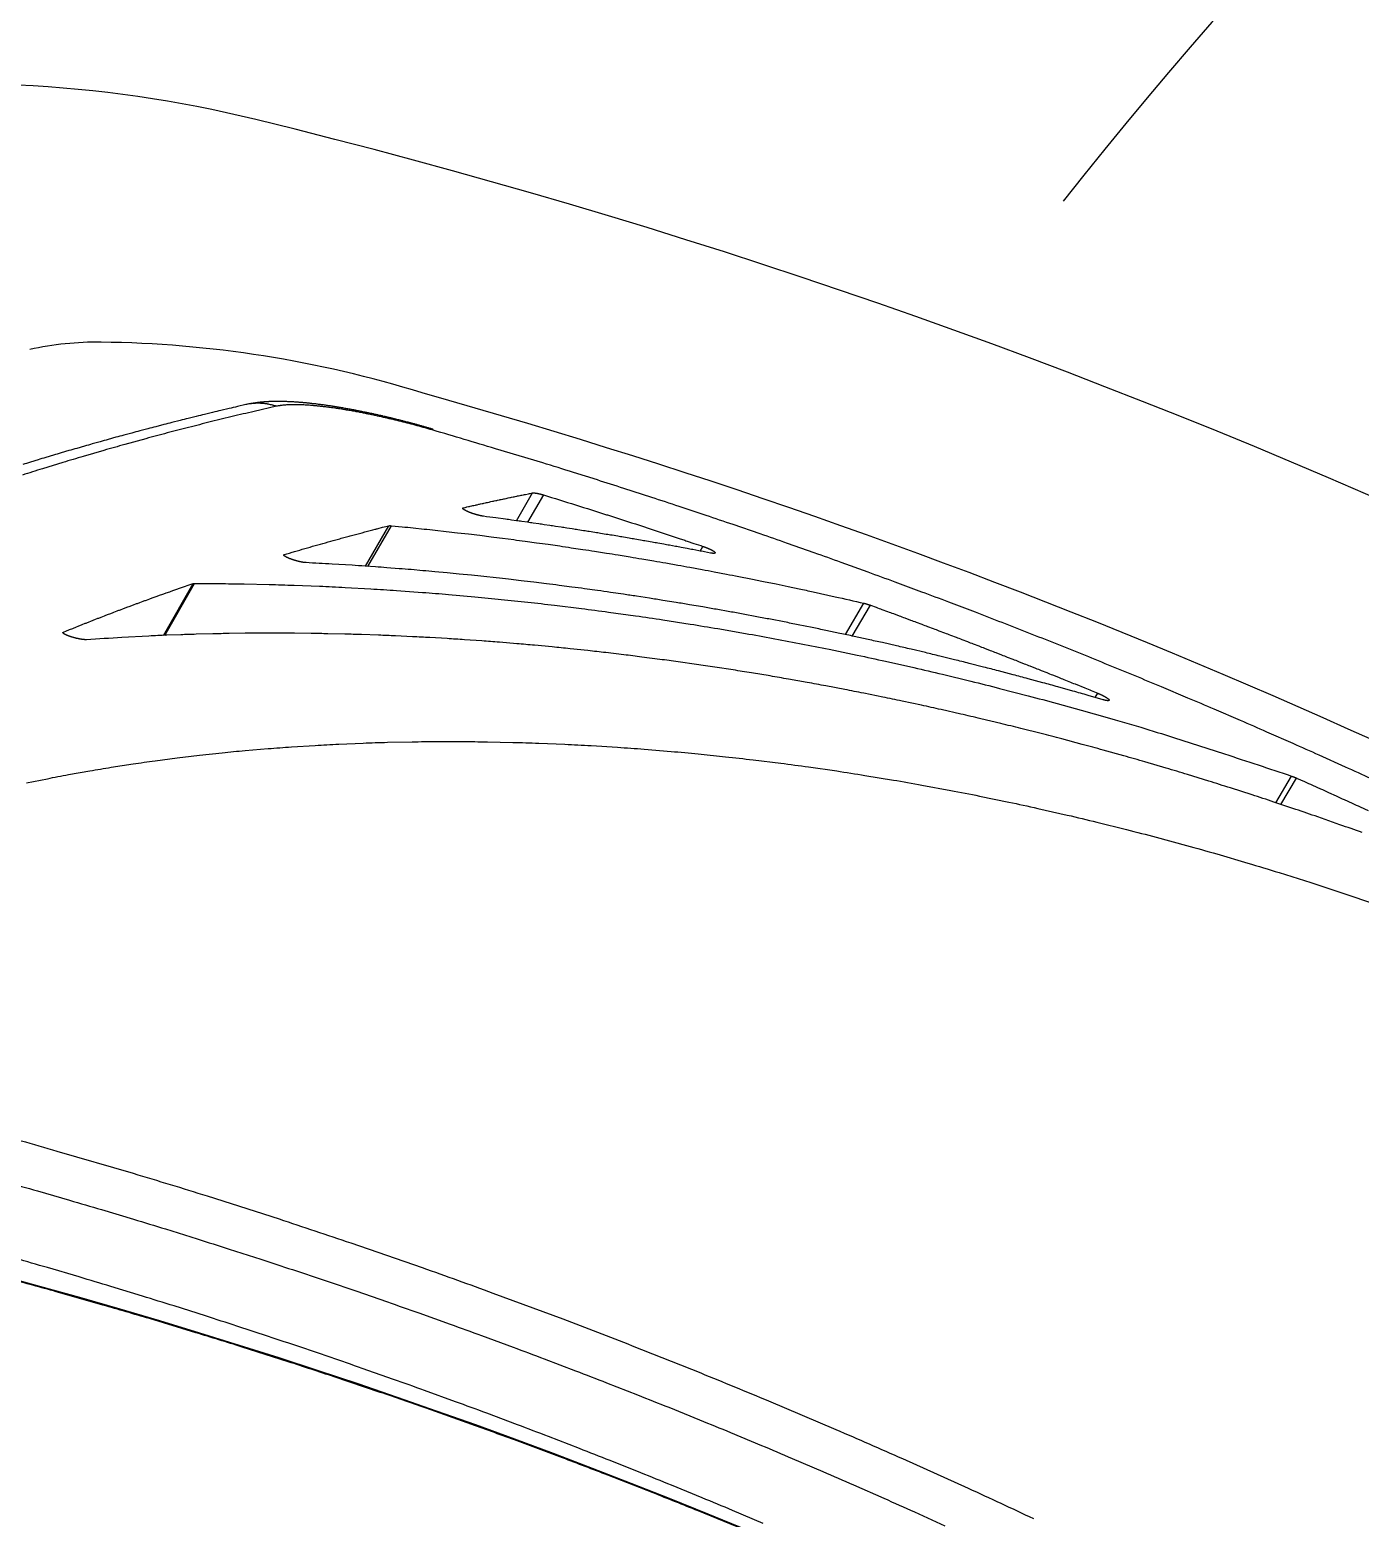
# Model space of a CAD drawing. Extents: x 938 to 1038, y 781 to 934.
# Drawn here: x 953.571 to 957.829, y 820.076 to 824.841 of the extents above; entities that cross this region are included whole.
import ezdxf

# ---------------------------------------------------------------- set-up
doc = ezdxf.new("R2010")
doc.units = 0
doc.header["$MEASUREMENT"] = 0
doc.layers.add('1', color=4, linetype='Continuous')
doc.layers.add('204', color=7, linetype='Continuous')

# ---------------------------------------------------------------- blocks, each defined once
blk = doc.blocks.new('LID')
at = {"layer": '204', "color": 4, "linetype": 'Continuous'}
blk.add_lwpolyline([(8.7171, 50.4428, -0.001986), (8.8666, 50.4016), (9.0157, 50.3591, -0.001988), (9.1646, 50.3155), (9.313, 50.2706, -0.001987), (9.4612, 50.2247), (9.6089, 50.1775, -0.001986), (9.7562, 50.1291), (9.9032, 50.0796, -0.001985), (10.0498, 50.0289), (10.1959, 49.977, -0.001984), (10.3417, 49.9239), (10.487, 49.8697, -0.001984), (10.6319, 49.8144), (10.7763, 49.7578, -0.001985), (10.9203, 49.7002), (11.0638, 49.6414, -0.001986)], format="xyb", dxfattribs=at)
blk.add_arc((3.6258, 31.698), 19.4257, 34.08964, 84.41036, dxfattribs=at)
blk = doc.blocks.new('69')
at = {"layer": '204', "color": 4, "linetype": 'Continuous'}
for p, q in [((-3.0141, 4.8357), (-2.9632, 4.9246)), ((-2.9277, 4.9183), (-2.9795, 4.8309)), ((-3.1857, 4.8742), (-3.184, 4.8772)), ((-3.4974, 4.6901), (-3.4233, 4.8196)), ((-3.4898, 4.6896), (-3.4148, 4.8198)), ((-3.7586, 4.7249), (-3.7571, 4.7275)), ((-2.4266, 4.7387), (-2.4177, 4.7537)), ((-4.1442, 4.4686), (-4.0495, 4.6343)), ((-4.1397, 4.4688), (-4.0443, 4.6349)), ((-1.9615, 4.4713), (-1.9032, 4.5718)), ((-1.94, 4.4667), (-1.8817, 4.5652)), ((-1.1627, 4.27), (-1.1545, 4.2837)), ((-0.5844, 3.9331), (-0.5346, 4.0185)), ((-0.5683, 3.9278), (-0.5183, 4.012))]:
    blk.add_line(p, q, dxfattribs=at)
for points in [[(-3.8809, 5.2073), (-3.9075, 5.2011, 0.000639), (-3.934, 5.1949), (-3.9603, 5.1887, 0.000645), (-3.9867, 5.1824), (-4.0129, 5.176, 0.000647), (-4.0391, 5.1696), (-4.0651, 5.1632, 0.000644), (-4.0911, 5.1566), (-4.1171, 5.1501, 0.000648), (-4.1429, 5.1435), (-4.1687, 5.1368, 0.000657), (-4.1943, 5.1301), (-4.2199, 5.1233, 0.000661), (-4.2455, 5.1165), (-4.2709, 5.1096, 0.000663), (-4.2963, 5.1027), (-4.3215, 5.0957, 0.000665), (-4.3467, 5.0887), (-4.3718, 5.0816, 0.000667), (-4.3969, 5.0745), (-4.4218, 5.0673, 0.00067), (-4.4467, 5.0601), (-4.4715, 5.0528, 0.000674), (-4.4962, 5.0455), (-4.5208, 5.0381, 0.000679), (-4.5454, 5.0307), (-4.5698, 5.0232, 0.000684), (-4.5942, 5.0157)], [(-3.7828, 5.202), (-3.8539, 5.1857, 0.00171), (-3.9243, 5.169), (-3.9942, 5.1519, 0.001757), (-4.0635, 5.1344), (-4.1321, 5.1166, 0.001776), (-4.2002, 5.0984), (-4.2676, 5.0798, 0.001804), (-4.3345, 5.0609), (-4.4007, 5.0417, 0.001832), (-4.4663, 5.022), (-4.5313, 5.0021, 0.001863), (-4.5957, 4.9818)], [(-3.2828, 5.1292), (-3.2866, 5.1303, 0.00024), (-3.2903, 5.1314), (-3.294, 5.1325, 0.000239), (-3.2978, 5.1335), (-3.3015, 5.1346, 0.00033), (-3.3053, 5.1356), (-3.309, 5.1367, 0.000311), (-3.3127, 5.1377), (-3.3165, 5.1388, 0.000315), (-3.3202, 5.1398), (-3.3239, 5.1408, 0.00031), (-3.3276, 5.1418), (-3.3314, 5.1429, 0.000314), (-3.3351, 5.1439), (-3.3388, 5.1449, 0.000316), (-3.3425, 5.1459), (-3.3462, 5.1469, 0.000319), (-3.35, 5.1478), (-3.3537, 5.1488, 0.000319), (-3.3574, 5.1498), (-3.3611, 5.1508, 0.000316), (-3.3648, 5.1517), (-3.3685, 5.1527, 0.000315), (-3.3722, 5.1536), (-3.3759, 5.1546, 0.000319), (-3.3796, 5.1555), (-3.3833, 5.1565, 0.000322), (-3.387, 5.1574), (-3.3906, 5.1583, 0.000325), (-3.3943, 5.1592), (-3.398, 5.1601, 0.000329), (-3.4017, 5.161), (-3.4053, 5.1619, 0.000332), (-3.409, 5.1628), (-3.4126, 5.1637, 0.000336), (-3.4163, 5.1646), (-3.4199, 5.1655, 0.000338), (-3.4236, 5.1663), (-3.4272, 5.1672, 0.000338), (-3.4308, 5.1681), (-3.4345, 5.1689, 0.000338), (-3.4381, 5.1697), (-3.4417, 5.1706, 0.000339), (-3.4453, 5.1714), (-3.4489, 5.1722, 0.00034), (-3.4525, 5.173), (-3.4561, 5.1738, 0.000343), (-3.4597, 5.1746), (-3.4633, 5.1754, 0.000347), (-3.4668, 5.1762), (-3.4704, 5.177, 0.000351), (-3.474, 5.1778), (-3.4775, 5.1785, 0.000355), (-3.4811, 5.1793), (-3.4846, 5.1801, 0.000359), (-3.4881, 5.1808), (-3.4917, 5.1816, 0.000364), (-3.4952, 5.1823), (-3.4987, 5.183, 0.000369), (-3.5022, 5.1837), (-3.5057, 5.1844, 0.000373), (-3.5092, 5.1851), (-3.5127, 5.1858, 0.000378), (-3.5161, 5.1865), (-3.5196, 5.1872, 0.000383), (-3.5231, 5.1879), (-3.5265, 5.1886, 0.000387), (-3.53, 5.1892), (-3.5334, 5.1899, 0.000389), (-3.5368, 5.1905), (-3.5402, 5.1912, 0.000393), (-3.5436, 5.1918), (-3.547, 5.1924, 0.000396), (-3.5504, 5.1931), (-3.5538, 5.1937, 0.0004), (-3.5572, 5.1943), (-3.5606, 5.1949, 0.000403), (-3.5639, 5.1955), (-3.5673, 5.1961, 0.000408), (-3.5706, 5.1966), (-3.5739, 5.1972, 0.000412), (-3.5773, 5.1978), (-3.5806, 5.1983, 0.000417), (-3.5839, 5.1989), (-3.5871, 5.1994, 0.000424), (-3.5904, 5.1999), (-3.5937, 5.2005, 0.000433), (-3.5969, 5.201), (-3.6002, 5.2015, 0.000441), (-3.6034, 5.202), (-3.6067, 5.2025, 0.00045), (-3.6099, 5.203), (-3.6131, 5.2035, 0.000459), (-3.6163, 5.2039), (-3.6195, 5.2044, 0.000468), (-3.6226, 5.2049), (-3.6258, 5.2053, 0.000477), (-3.629, 5.2057), (-3.6321, 5.2062, 0.000487), (-3.6352, 5.2066), (-3.6384, 5.207, 0.000497), (-3.6415, 5.2074), (-3.6446, 5.2078, 0.000507), (-3.6477, 5.2082), (-3.6508, 5.2086, 0.000518), (-3.6538, 5.209), (-3.6569, 5.2094, 0.000529), (-3.6599, 5.2097), (-3.663, 5.2101, 0.00054), (-3.666, 5.2104), (-3.669, 5.2108, 0.000552), (-3.672, 5.2111), (-3.675, 5.2114, 0.000563), (-3.678, 5.2117), (-3.681, 5.2121, 0.000576), (-3.6839, 5.2124), (-3.6869, 5.2126, 0.000588), (-3.6898, 5.2129), (-3.6927, 5.2132, 0.000601), (-3.6957, 5.2135), (-3.6986, 5.2137, 0.000617), (-3.7015, 5.214), (-3.7043, 5.2142, 0.000634), (-3.7072, 5.2145), (-3.7101, 5.2147, 0.000652), (-3.7129, 5.2149), (-3.7158, 5.2151, 0.000669), (-3.7186, 5.2153), (-3.7214, 5.2155, 0.000687), (-3.7242, 5.2157), (-3.727, 5.2159, 0.000705), (-3.7298, 5.216), (-3.7326, 5.2162, 0.000723), (-3.7354, 5.2163), (-3.7381, 5.2165, 0.00074), (-3.7409, 5.2166), (-3.7436, 5.2167, 0.000758), (-3.7463, 5.2168), (-3.7491, 5.2169, 0.000776), (-3.7518, 5.217), (-3.7545, 5.2171, 0.000794), (-3.7572, 5.2172), (-3.7598, 5.2173, 0.000812), (-3.7625, 5.2173), (-3.7652, 5.2174, 0.00083), (-3.7678, 5.2174), (-3.7705, 5.2174, 0.000848), (-3.7731, 5.2175), (-3.7758, 5.2175, 0.000865), (-3.7784, 5.2175), (-3.781, 5.2175, 0.00089), (-3.7836, 5.2175), (-3.7862, 5.2174, 0.000948), (-3.7888, 5.2174), (-3.7914, 5.2174, 0.001009), (-3.794, 5.2173), (-3.7965, 5.2172, 0.001069), (-3.7991, 5.2172), (-3.8017, 5.2171, 0.001127), (-3.8042, 5.217), (-3.8068, 5.2169, 0.001183), (-3.8093, 5.2168), (-3.8119, 5.2166, 0.001237), (-3.8144, 5.2165), (-3.817, 5.2163, 0.001288), (-3.8195, 5.2161), (-3.8221, 5.2159, 0.001337), (-3.8246, 5.2157), (-3.8271, 5.2155, 0.001383), (-3.8297, 5.2153), (-3.8322, 5.2151, 0.001425), (-3.8347, 5.2148), (-3.8373, 5.2145, 0.001465), (-3.8398, 5.2142), (-3.8424, 5.2139, 0.001499), (-3.8449, 5.2136), (-3.8474, 5.2133, 0.001535), (-3.85, 5.2129), (-3.8525, 5.2125, 0.001548), (-3.8551, 5.2122), (-3.8576, 5.2117, 0.001622), (-3.8602, 5.2113), (-3.8629, 5.2109, 0.001479), (-3.8653, 5.2104), (-3.8676, 5.21, 0.00213), (-3.8705, 5.2095), (-3.875, 5.2085, 0.001783), (-3.8809, 5.2073)], [(-3.7828, 5.202), (-3.7858, 5.203, 0.004345), (-3.7889, 5.2039), (-3.7919, 5.2048, 0.00427), (-3.795, 5.2057), (-3.7981, 5.2065, 0.004366), (-3.8012, 5.2072), (-3.8044, 5.2079, 0.004414), (-3.8076, 5.2086), (-3.8108, 5.2091, 0.004472), (-3.814, 5.2097), (-3.8173, 5.2101, 0.004524), (-3.8205, 5.2106), (-3.8238, 5.2109, 0.004576), (-3.8271, 5.2112), (-3.8304, 5.2114, 0.004619), (-3.8338, 5.2116), (-3.8371, 5.2117, 0.004674), (-3.8405, 5.2118), (-3.8438, 5.2118, 0.004672), (-3.8472, 5.2117), (-3.8505, 5.2115, 0.004854), (-3.8539, 5.2113), (-3.8574, 5.211, 0.004413), (-3.8607, 5.2107), (-3.8637, 5.2104, 0.006284), (-3.8675, 5.2098), (-3.8733, 5.2088, 0.005294), (-3.8809, 5.2073)], [(-3.281, 5.1255), (-3.2875, 5.1274, 0.000569), (-3.294, 5.1292), (-3.3004, 5.1311, 0.000571), (-3.3069, 5.1329), (-3.3134, 5.1347, 0.000571), (-3.3198, 5.1365), (-3.3263, 5.1382, 0.000573), (-3.3327, 5.14), (-3.3392, 5.1417, 0.000576), (-3.3456, 5.1434), (-3.352, 5.1451, 0.000579), (-3.3584, 5.1468), (-3.3648, 5.1485, 0.000584), (-3.3712, 5.1501), (-3.3776, 5.1517, 0.000589), (-3.3839, 5.1533), (-3.3903, 5.1549, 0.000596), (-3.3966, 5.1564), (-3.4029, 5.158, 0.000604), (-3.4092, 5.1595), (-3.4155, 5.161, 0.000613), (-3.4217, 5.1624), (-3.428, 5.1639, 0.000623), (-3.4342, 5.1653), (-3.4404, 5.1667, 0.000634), (-3.4465, 5.1681), (-3.4527, 5.1695, 0.000643), (-3.4588, 5.1708), (-3.4649, 5.1721, 0.000652), (-3.4709, 5.1734), (-3.477, 5.1747, 0.000662), (-3.483, 5.176), (-3.489, 5.1772, 0.000674), (-3.4949, 5.1784), (-3.5008, 5.1796, 0.000687), (-3.5067, 5.1808), (-3.5126, 5.1819, 0.000701), (-3.5184, 5.183), (-3.5242, 5.1841, 0.000718), (-3.53, 5.1852), (-3.5357, 5.1862, 0.000736), (-3.5414, 5.1872), (-3.547, 5.1882, 0.000757), (-3.5526, 5.1892), (-3.5582, 5.1901, 0.00078), (-3.5637, 5.191), (-3.5692, 5.1919, 0.000805), (-3.5747, 5.1928), (-3.5801, 5.1937, 0.000833), (-3.5855, 5.1945), (-3.5908, 5.1953, 0.000861), (-3.5961, 5.196), (-3.6013, 5.1968, 0.000888), (-3.6065, 5.1975), (-3.6116, 5.1982, 0.000919), (-3.6167, 5.1989), (-3.6218, 5.1995, 0.000953), (-3.6268, 5.2001), (-3.6317, 5.2007, 0.00099), (-3.6366, 5.2013), (-3.6414, 5.2018, 0.001032), (-3.6462, 5.2023), (-3.651, 5.2028, 0.001079), (-3.6557, 5.2033), (-3.6603, 5.2037, 0.00113), (-3.6649, 5.2041), (-3.6694, 5.2045, 0.001188), (-3.6738, 5.2048), (-3.6782, 5.2052, 0.001253), (-3.6826, 5.2055), (-3.6869, 5.2057, 0.001325), (-3.6911, 5.206), (-3.6953, 5.2062, 0.001407), (-3.6994, 5.2064), (-3.7034, 5.2066, 0.001499), (-3.7074, 5.2067), (-3.7114, 5.2068, 0.001599), (-3.7152, 5.2069), (-3.719, 5.207, 0.001703), (-3.7227, 5.207), (-3.7264, 5.207, 0.001822), (-3.73, 5.207), (-3.7335, 5.2069, 0.001957), (-3.737, 5.2068), (-3.7404, 5.2067, 0.00211), (-3.7437, 5.2066), (-3.747, 5.2065, 0.002291), (-3.7502, 5.2063), (-3.7533, 5.2061, 0.002476), (-3.7563, 5.2058), (-3.7593, 5.2056, 0.002781), (-3.7622, 5.2053), (-3.7651, 5.2049, 0.002806), (-3.7678, 5.2046), (-3.7702, 5.2043, 0.0042), (-3.7731, 5.2038), (-3.7774, 5.2031, 0.004306), (-3.7828, 5.202)], [(-3.281, 5.1255), (-3.281, 5.1257, 0.003227), (-3.2811, 5.1259), (-3.2811, 5.1261, 0.003567), (-3.2811, 5.1263), (-3.2812, 5.1265, 0.004031), (-3.2812, 5.1267), (-3.2813, 5.1269, 0.004561), (-3.2813, 5.1271), (-3.2814, 5.1272, 0.005195), (-3.2814, 5.1274), (-3.2815, 5.1275, 0.005948), (-3.2815, 5.1277), (-3.2816, 5.1278, 0.006846), (-3.2816, 5.128), (-3.2817, 5.1281, 0.007909), (-3.2817, 5.1282), (-3.2818, 5.1283, 0.009184), (-3.2819, 5.1284), (-3.2819, 5.1285, 0.010572), (-3.282, 5.1286), (-3.2821, 5.1287, 0.012513), (-3.2822, 5.1288), (-3.2822, 5.1289, 0.013143), (-3.2823, 5.129), (-3.2824, 5.129, 0.020001), (-3.2825, 5.1291), (-3.2826, 5.1292, 0.019572), (-3.2828, 5.1292)], [(-0.2786, 4.0092, 0.001058), (-0.362, 4.0473), (-0.4456, 4.085, 0.001059), (-0.5294, 4.1224), (-0.6133, 4.1594, 0.001059), (-0.6973, 4.196), (-0.7815, 4.2323, 0.001059), (-0.8659, 4.2682), (-0.9504, 4.3038, 0.001058), (-1.035, 4.339), (-1.1198, 4.3738, 0.001057), (-1.2047, 4.4083), (-1.2898, 4.4424, 0.001056), (-1.375, 4.4761), (-1.4603, 4.5095, 0.001055), (-1.5458, 4.5425), (-1.6314, 4.5752, 0.001054), (-1.7171, 4.6074), (-1.803, 4.6394, 0.001054), (-1.889, 4.6709), (-1.9752, 4.7021, 0.001052), (-2.0614, 4.7329), (-2.1477, 4.7633, 0.001055), (-2.2343, 4.7934), (-2.3211, 4.8232, 0.001045), (-2.4076, 4.8525), (-2.4938, 4.8813, 0.001077), (-2.5814, 4.9101), (-2.6713, 4.9391, 0.000974), (-2.7557, 4.9662), (-2.8321, 4.9904, 0.001373), (-2.9304, 5.0208), (-3.0821, 5.0664, 0.001156), (-3.281, 5.1255)], [(-3.184, 4.8772), (-3.1786, 4.8785, -0.000186), (-3.1732, 4.8797), (-3.1677, 4.881, -0.000186), (-3.1623, 4.8822), (-3.1569, 4.8834, -0.000185), (-3.1514, 4.8847), (-3.146, 4.8859, -0.000185), (-3.1405, 4.8871), (-3.1351, 4.8883, -0.000185), (-3.1296, 4.8895), (-3.1241, 4.8908, -0.000185), (-3.1187, 4.892), (-3.1132, 4.8932, -0.000184), (-3.1077, 4.8944), (-3.1022, 4.8956, -0.000184), (-3.0967, 4.8968), (-3.0912, 4.898, -0.000184), (-3.0857, 4.8992), (-3.0802, 4.9004, -0.000184), (-3.0747, 4.9015), (-3.0692, 4.9027, -0.000183), (-3.0636, 4.9039), (-3.0581, 4.9051, -0.000183), (-3.0526, 4.9063), (-3.047, 4.9074, -0.000183), (-3.0415, 4.9086), (-3.0359, 4.9098, -0.000183), (-3.0304, 4.9109), (-3.0248, 4.9121, -0.000181), (-3.0192, 4.9132), (-3.0137, 4.9144, -0.000186), (-3.0081, 4.9155), (-3.0023, 4.9167, -0.000168), (-2.9969, 4.9178), (-2.992, 4.9188, -0.000237), (-2.9857, 4.9201), (-2.976, 4.9221, -0.000199), (-2.9632, 4.9246)], [(-2.9632, 4.9246), (-2.963, 4.9247, -0.007335), (-2.9627, 4.9247), (-2.9624, 4.9248, -0.006145), (-2.962, 4.9248), (-2.9617, 4.9248, -0.005157), (-2.9614, 4.9248), (-2.961, 4.9249, -0.0044), (-2.9606, 4.9249), (-2.9602, 4.9249, -0.003799), (-2.9598, 4.9249), (-2.9594, 4.9249, -0.003318), (-2.959, 4.9249), (-2.9586, 4.9248, -0.002928), (-2.9581, 4.9248), (-2.9577, 4.9248, -0.002609), (-2.9572, 4.9248), (-2.9567, 4.9247, -0.002345), (-2.9562, 4.9247), (-2.9557, 4.9246, -0.002125), (-2.9552, 4.9246), (-2.9546, 4.9245, -0.001939), (-2.9541, 4.9244), (-2.9535, 4.9244, -0.001782), (-2.953, 4.9243), (-2.9524, 4.9242, -0.001649), (-2.9518, 4.9241), (-2.9512, 4.924, -0.001534), (-2.9506, 4.9239), (-2.95, 4.9238, -0.001435), (-2.9494, 4.9237), (-2.9487, 4.9236, -0.001348), (-2.9481, 4.9235), (-2.9474, 4.9233, -0.001274), (-2.9467, 4.9232), (-2.9461, 4.9231, -0.001204), (-2.9454, 4.9229), (-2.9447, 4.9228, -0.001145), (-2.944, 4.9226), (-2.9433, 4.9225, -0.001094), (-2.9426, 4.9223), (-2.9419, 4.9222, -0.001049), (-2.9412, 4.922), (-2.9405, 4.9218, -0.00101), (-2.9398, 4.9217), (-2.9391, 4.9215, -0.000976), (-2.9383, 4.9213), (-2.9376, 4.9211, -0.00095), (-2.9368, 4.9209), (-2.9361, 4.9207, -0.000917), (-2.9354, 4.9205), (-2.9346, 4.9203, -0.000925), (-2.9339, 4.9201), (-2.9331, 4.9199, -0.000819), (-2.9323, 4.9197), (-2.9317, 4.9195, -0.001146), (-2.9308, 4.9192), (-2.9295, 4.9188, -0.000943), (-2.9277, 4.9183)], [(-2.9277, 4.9183), (-2.9149, 4.9144, -0.000165), (-2.9022, 4.9104), (-2.8894, 4.9064, -0.000165), (-2.8766, 4.9025), (-2.8638, 4.8985, -0.000165), (-2.851, 4.8945), (-2.8382, 4.8905, -0.000165), (-2.8254, 4.8865), (-2.8127, 4.8825, -0.000165), (-2.7999, 4.8784), (-2.7871, 4.8744, -0.000165), (-2.7743, 4.8703), (-2.7616, 4.8663, -0.000165), (-2.7488, 4.8622), (-2.736, 4.8582, -0.000165), (-2.7233, 4.8541), (-2.7105, 4.85, -0.000165), (-2.6978, 4.8459), (-2.685, 4.8418, -0.000165), (-2.6722, 4.8377), (-2.6595, 4.8336, -0.000165), (-2.6467, 4.8294), (-2.634, 4.8253, -0.000165), (-2.6213, 4.8212), (-2.6085, 4.817, -0.000165), (-2.5958, 4.8128), (-2.5831, 4.8087, -0.000165), (-2.5703, 4.8045), (-2.5576, 4.8003, -0.000164), (-2.5449, 4.7961), (-2.5322, 4.7919, -0.000169), (-2.5194, 4.7877), (-2.5063, 4.7833, -0.000153), (-2.494, 4.7792), (-2.4828, 4.7755, -0.000216), (-2.4685, 4.7707), (-2.4465, 4.7633, -0.000181), (-2.4177, 4.7537)], [(-3.12, 4.85), (-3.1207, 4.8501, -0.002204), (-3.1215, 4.8503), (-3.1223, 4.8504, -0.002023), (-3.1231, 4.8505), (-3.124, 4.8506, -0.001839), (-3.1248, 4.8508), (-3.1257, 4.851, -0.001694), (-3.1266, 4.8511), (-3.1274, 4.8513, -0.001573), (-3.1283, 4.8515), (-3.1292, 4.8517, -0.001472), (-3.1302, 4.8519), (-3.1311, 4.8521, -0.001388), (-3.132, 4.8523), (-3.133, 4.8525, -0.001318), (-3.134, 4.8527), (-3.1349, 4.853, -0.001261), (-3.1359, 4.8532), (-3.1369, 4.8535, -0.001215), (-3.1379, 4.8537), (-3.1389, 4.854, -0.001177), (-3.1399, 4.8543), (-3.1409, 4.8545, -0.001148), (-3.1419, 4.8548), (-3.143, 4.8551, -0.001127), (-3.144, 4.8554), (-3.145, 4.8557, -0.001112), (-3.1461, 4.856), (-3.1471, 4.8563, -0.001104), (-3.1481, 4.8567), (-3.1492, 4.857, -0.001102), (-3.1502, 4.8573), (-3.1513, 4.8576, -0.001109), (-3.1523, 4.858), (-3.1533, 4.8583, -0.001111), (-3.1543, 4.8587), (-3.1554, 4.859, -0.001124), (-3.1564, 4.8594), (-3.1574, 4.8597, -0.001142), (-3.1584, 4.8601), (-3.1593, 4.8604, -0.001169), (-3.1603, 4.8608), (-3.1613, 4.8612, -0.001204), (-3.1622, 4.8615), (-3.1632, 4.8619, -0.001248), (-3.1641, 4.8622), (-3.165, 4.8626, -0.001303), (-3.166, 4.863), (-3.1668, 4.8634, -0.00137), (-3.1677, 4.8637), (-3.1686, 4.8641, -0.001451), (-3.1695, 4.8645), (-3.1703, 4.8648, -0.001549), (-3.1711, 4.8652), (-3.172, 4.8656, -0.001667), (-3.1728, 4.8659), (-3.1735, 4.8663, -0.001809), (-3.1743, 4.8667), (-3.175, 4.867, -0.00198), (-3.1758, 4.8674), (-3.1765, 4.8678, -0.002193), (-3.1772, 4.8681), (-3.1778, 4.8685, -0.002449), (-3.1785, 4.8688), (-3.1791, 4.8692, -0.00275), (-3.1797, 4.8695), (-3.1803, 4.8698, -0.003138), (-3.1808, 4.8702), (-3.1813, 4.8705, -0.003631), (-3.1818, 4.8708), (-3.1823, 4.8712, -0.004274), (-3.1827, 4.8715), (-3.1832, 4.8718, -0.005125), (-3.1836, 4.8721), (-3.1839, 4.8724, -0.006279), (-3.1843, 4.8727), (-3.1846, 4.8729, -0.007882), (-3.1849, 4.8732), (-3.1851, 4.8735, -0.010146), (-3.1854, 4.8738), (-3.1856, 4.874, -0.013409), (-3.1858, 4.8743), (-3.1859, 4.8745, -0.01803), (-3.186, 4.8747), (-3.1861, 4.875, -0.024539), (-3.1862, 4.8752), (-3.1862, 4.8754, -0.032453), (-3.1862, 4.8756), (-3.1862, 4.8758, -0.038488), (-3.1861, 4.8759), (-3.186, 4.8761, -0.039825), (-3.1859, 4.8763), (-3.1858, 4.8764, -0.029459), (-3.1856, 4.8766), (-3.1855, 4.8767, -0.035548), (-3.1852, 4.8768), (-3.1847, 4.877, -0.017049), (-3.184, 4.8772)], [(-3.7571, 4.7275), (-3.7489, 4.73, -0.000254), (-3.7408, 4.7324), (-3.7326, 4.7348, -0.000253), (-3.7244, 4.7372), (-3.7163, 4.7396, -0.000253), (-3.7081, 4.742), (-3.6999, 4.7444, -0.000252), (-3.6916, 4.7467), (-3.6834, 4.7491, -0.000251), (-3.6752, 4.7515), (-3.6669, 4.7538, -0.000251), (-3.6587, 4.7562), (-3.6504, 4.7585, -0.00025), (-3.6421, 4.7609), (-3.6339, 4.7632, -0.00025), (-3.6256, 4.7655), (-3.6173, 4.7679, -0.000249), (-3.6089, 4.7702), (-3.6006, 4.7725, -0.000249), (-3.5923, 4.7748), (-3.5839, 4.7771, -0.000248), (-3.5756, 4.7794), (-3.5672, 4.7817, -0.000247), (-3.5588, 4.784), (-3.5504, 4.7862, -0.000247), (-3.542, 4.7885), (-3.5336, 4.7908, -0.000247), (-3.5252, 4.793), (-3.5167, 4.7953, -0.000244), (-3.5083, 4.7975), (-3.4999, 4.7997, -0.000251), (-3.4914, 4.802), (-3.4827, 4.8043, -0.000226), (-3.4744, 4.8064), (-3.467, 4.8084, -0.000319), (-3.4574, 4.8109), (-3.4427, 4.8147, -0.000267), (-3.4233, 4.8196)], [(-3.4233, 4.8196), (-3.4232, 4.8197, -0.004387), (-3.4231, 4.8197), (-3.4229, 4.8197, -0.003962), (-3.4228, 4.8198), (-3.4226, 4.8198, -0.003573), (-3.4224, 4.8198), (-3.4223, 4.8198, -0.00324), (-3.4221, 4.8199), (-3.422, 4.8199, -0.00295), (-3.4218, 4.8199), (-3.4216, 4.8199, -0.002697), (-3.4214, 4.8199), (-3.4212, 4.8199, -0.002476), (-3.421, 4.82), (-3.4209, 4.82, -0.00228), (-3.4207, 4.82), (-3.4205, 4.82, -0.002108), (-3.4202, 4.82), (-3.42, 4.82, -0.001955), (-3.4198, 4.82), (-3.4196, 4.82, -0.00182), (-3.4194, 4.82), (-3.4192, 4.82, -0.001699), (-3.4189, 4.82), (-3.4187, 4.82, -0.001589), (-3.4185, 4.82), (-3.4182, 4.82, -0.001496), (-3.418, 4.82), (-3.4177, 4.82, -0.001394), (-3.4175, 4.82), (-3.4172, 4.8199, -0.001359), (-3.417, 4.8199), (-3.4167, 4.8199, -0.001154), (-3.4165, 4.8199), (-3.4162, 4.8199, -0.001579), (-3.4159, 4.8199), (-3.4155, 4.8198, -0.001209), (-3.4148, 4.8198)], [(-3.4148, 4.8198), (-3.38, 4.8164, -0.000797), (-3.345, 4.8128), (-3.3099, 4.8092, -0.000781), (-3.2746, 4.8054), (-3.2391, 4.8015, -0.000791), (-3.2035, 4.7975), (-3.1678, 4.7933, -0.000794), (-3.1319, 4.789), (-3.0958, 4.7845, -0.000799), (-3.0596, 4.7799), (-3.0232, 4.7752, -0.000803), (-2.9867, 4.7704), (-2.95, 4.7654, -0.000807), (-2.9131, 4.7602), (-2.8762, 4.7549, -0.000811), (-2.839, 4.7495), (-2.8017, 4.7439, -0.000815), (-2.7643, 4.7382), (-2.7267, 4.7323, -0.000819), (-2.6889, 4.7263), (-2.6511, 4.7201, -0.000822), (-2.613, 4.7137), (-2.5748, 4.7072, -0.000826), (-2.5365, 4.7006), (-2.498, 4.6938, -0.000829), (-2.4594, 4.6868), (-2.4206, 4.6797, -0.000834), (-2.3817, 4.6724), (-2.3425, 4.6649, -0.00083), (-2.3034, 4.6573), (-2.2643, 4.6496, -0.00086), (-2.2245, 4.6416), (-2.1835, 4.6332, -0.000777), (-2.145, 4.6252), (-2.1101, 4.6179, -0.001113), (-2.065, 4.6081), (-1.9951, 4.5925, -0.000927), (-1.9032, 4.5718)], [(-2.3937, 4.7324), (-2.4125, 4.736, 0.000388), (-2.4313, 4.7396), (-2.45, 4.7431, 0.000392), (-2.4687, 4.7466), (-2.4874, 4.7501, 0.00039), (-2.506, 4.7536), (-2.5246, 4.757, 0.000389), (-2.5432, 4.7603), (-2.5617, 4.7637, 0.000389), (-2.5802, 4.767), (-2.5987, 4.7702, 0.000388), (-2.6171, 4.7735), (-2.6355, 4.7766, 0.000387), (-2.6539, 4.7798), (-2.6723, 4.7829, 0.000386), (-2.6906, 4.786), (-2.7088, 4.7891, 0.000386), (-2.7271, 4.7921), (-2.7453, 4.7951, 0.000385), (-2.7635, 4.798), (-2.7816, 4.8009, 0.000384), (-2.7997, 4.8038), (-2.8178, 4.8067, 0.000383), (-2.8358, 4.8095), (-2.8538, 4.8123, 0.000382), (-2.8718, 4.815), (-2.8898, 4.8177, 0.000382), (-2.9077, 4.8204), (-2.9256, 4.8231, 0.000378), (-2.9434, 4.8257), (-2.9611, 4.8282, 0.000389), (-2.979, 4.8308), (-2.9973, 4.8334, 0.000352), (-3.0144, 4.8358), (-3.0299, 4.838, 0.000492), (-3.0497, 4.8407), (-3.0802, 4.8448, 0.000416), (-3.12, 4.85)], [(-3.6879, 4.7015), (-3.6886, 4.7015, -0.003242), (-3.6893, 4.7016), (-3.6901, 4.7016, -0.002864), (-3.6909, 4.7017), (-3.6917, 4.7018, -0.002512), (-3.6925, 4.7019), (-3.6933, 4.702, -0.002243), (-3.6942, 4.7021), (-3.695, 4.7022, -0.002023), (-3.6959, 4.7023), (-3.6968, 4.7025, -0.001846), (-3.6977, 4.7026), (-3.6987, 4.7028, -0.001701), (-3.6996, 4.7029), (-3.7006, 4.7031, -0.001582), (-3.7016, 4.7033), (-3.7026, 4.7035, -0.001485), (-3.7036, 4.7037), (-3.7046, 4.7039, -0.001404), (-3.7056, 4.7041), (-3.7067, 4.7044, -0.001335), (-3.7077, 4.7046), (-3.7088, 4.7048, -0.001278), (-3.7099, 4.7051), (-3.7109, 4.7053, -0.001231), (-3.712, 4.7056), (-3.7131, 4.7059, -0.001196), (-3.7142, 4.7062), (-3.7153, 4.7064, -0.001168), (-3.7163, 4.7067), (-3.7174, 4.707, -0.001149), (-3.7185, 4.7073), (-3.7196, 4.7076, -0.001138), (-3.7207, 4.7079), (-3.7218, 4.7083, -0.001135), (-3.7229, 4.7086), (-3.7239, 4.7089, -0.001138), (-3.725, 4.7092), (-3.7261, 4.7096, -0.00115), (-3.7272, 4.7099), (-3.7282, 4.7102, -0.001169), (-3.7293, 4.7106), (-3.7303, 4.7109, -0.001197), (-3.7314, 4.7113), (-3.7324, 4.7117, -0.001232), (-3.7335, 4.712), (-3.7345, 4.7124, -0.001276), (-3.7355, 4.7127), (-3.7365, 4.7131, -0.001328), (-3.7375, 4.7135), (-3.7384, 4.7138, -0.001387), (-3.7394, 4.7142), (-3.7403, 4.7146, -0.001463), (-3.7412, 4.7149), (-3.7421, 4.7153, -0.001555), (-3.743, 4.7156), (-3.7438, 4.716, -0.001666), (-3.7447, 4.7164), (-3.7455, 4.7167, -0.001802), (-3.7463, 4.7171), (-3.7471, 4.7174, -0.001967), (-3.7479, 4.7178), (-3.7486, 4.7182, -0.002171), (-3.7493, 4.7185), (-3.75, 4.7189, -0.002424), (-3.7507, 4.7192), (-3.7514, 4.7195, -0.00274), (-3.752, 4.7199), (-3.7526, 4.7202, -0.003141), (-3.7532, 4.7205), (-3.7537, 4.7209, -0.003656), (-3.7543, 4.7212), (-3.7548, 4.7215, -0.00433), (-3.7552, 4.7218), (-3.7557, 4.7221, -0.005229), (-3.7561, 4.7225), (-3.7565, 4.7228, -0.006457), (-3.7569, 4.7231), (-3.7572, 4.7233, -0.00817), (-3.7575, 4.7236), (-3.7578, 4.7239, -0.010763), (-3.7581, 4.7242), (-3.7583, 4.7244, -0.014343), (-3.7585, 4.7247), (-3.7586, 4.7249, -0.019678), (-3.7587, 4.7252), (-3.7588, 4.7254, -0.027187), (-3.7589, 4.7256), (-3.7589, 4.7258, -0.035742), (-3.7589, 4.726), (-3.7588, 4.7262, -0.042436), (-3.7588, 4.7264), (-3.7587, 4.7266, -0.035707), (-3.7585, 4.7267), (-3.7584, 4.7269, -0.044433), (-3.7582, 4.7271), (-3.7577, 4.7273, -0.021142), (-3.7571, 4.7275)], [(-2.4177, 4.7537), (-2.4167, 4.7533, -0.001058), (-2.4158, 4.753), (-2.4148, 4.7527, -0.001059), (-2.4139, 4.7523), (-2.4129, 4.752, -0.001058), (-2.412, 4.7516), (-2.411, 4.7513, -0.001064), (-2.4101, 4.751), (-2.4092, 4.7506, -0.001076), (-2.4082, 4.7502), (-2.4073, 4.7499, -0.001094), (-2.4064, 4.7495), (-2.4055, 4.7492, -0.001119), (-2.4046, 4.7488), (-2.4037, 4.7484, -0.001148), (-2.4028, 4.7481), (-2.4019, 4.7477, -0.001176), (-2.401, 4.7473), (-2.4002, 4.747, -0.001213), (-2.3993, 4.7466), (-2.3985, 4.7462, -0.00126), (-2.3977, 4.7458), (-2.3969, 4.7455, -0.001317), (-2.3961, 4.7451), (-2.3953, 4.7447, -0.001385), (-2.3946, 4.7444), (-2.3938, 4.744, -0.001465), (-2.3931, 4.7437), (-2.3923, 4.7433, -0.001561), (-2.3916, 4.7429), (-2.3909, 4.7426, -0.001675), (-2.3903, 4.7422), (-2.3896, 4.7419, -0.001811), (-2.389, 4.7415), (-2.3883, 4.7412, -0.001975), (-2.3877, 4.7408), (-2.3871, 4.7405, -0.002174), (-2.3866, 4.7402), (-2.386, 4.7398, -0.002416), (-2.3855, 4.7395), (-2.3849, 4.7392, -0.002714), (-2.3844, 4.7389), (-2.384, 4.7385, -0.003085), (-2.3835, 4.7382), (-2.3831, 4.7379, -0.003553), (-2.3826, 4.7376), (-2.3822, 4.7373, -0.004151), (-2.3818, 4.737), (-2.3815, 4.7367, -0.004928), (-2.3811, 4.7364), (-2.3808, 4.7362, -0.005956), (-2.3805, 4.7359), (-2.3802, 4.7356, -0.007344), (-2.38, 4.7353), (-2.3797, 4.7351, -0.009254), (-2.3795, 4.7348), (-2.3794, 4.7346, -0.011928), (-2.3792, 4.7343), (-2.379, 4.7341, -0.015737), (-2.3789, 4.7339), (-2.3788, 4.7337, -0.021498), (-2.3788, 4.7335), (-2.3787, 4.7333, -0.02815), (-2.3787, 4.7331), (-2.3787, 4.7329, -0.034674), (-2.3788, 4.7327), (-2.3788, 4.7325, -0.037246), (-2.3789, 4.7324), (-2.379, 4.7322, -0.033907), (-2.3792, 4.7321), (-2.3793, 4.732, -0.0272), (-2.3795, 4.7318), (-2.3797, 4.7317, -0.020584), (-2.38, 4.7316), (-2.3802, 4.7315, -0.015434), (-2.3805, 4.7314), (-2.3808, 4.7314, -0.011726), (-2.3812, 4.7313), (-2.3815, 4.7313, -0.009095), (-2.3819, 4.7312), (-2.3823, 4.7312, -0.007214), (-2.3827, 4.7312), (-2.3832, 4.7311, -0.005841), (-2.3836, 4.7311), (-2.3841, 4.7311, -0.004836), (-2.3846, 4.7312), (-2.3852, 4.7312, -0.004092), (-2.3857, 4.7312), (-2.3863, 4.7313, -0.003475), (-2.3869, 4.7313), (-2.3875, 4.7314, -0.003137), (-2.3881, 4.7314), (-2.3888, 4.7315, -0.002466), (-2.3894, 4.7316), (-2.39, 4.7317, -0.003256), (-2.3908, 4.7318), (-2.3921, 4.732, -0.002274), (-2.3937, 4.7324)], [(-1.137, 4.2626), (-1.1855, 4.2766, 0.001026), (-1.2338, 4.2904), (-1.2819, 4.3039, 0.001048), (-1.3298, 4.3171), (-1.3775, 4.3301, 0.001036), (-1.425, 4.3427), (-1.4723, 4.3552, 0.001033), (-1.5195, 4.3673), (-1.5664, 4.3792, 0.001027), (-1.6131, 4.3909), (-1.6596, 4.4023, 0.001021), (-1.7059, 4.4134), (-1.752, 4.4243, 0.001015), (-1.7979, 4.435), (-1.8436, 4.4454, 0.001009), (-1.8891, 4.4555), (-1.9343, 4.4655, 0.001003), (-1.9794, 4.4752), (-2.0242, 4.4846, 0.000996), (-2.0688, 4.4938), (-2.1132, 4.5028, 0.00099), (-2.1574, 4.5116), (-2.2014, 4.5201, 0.000983), (-2.2452, 4.5285), (-2.2887, 4.5366, 0.000975), (-2.3321, 4.5445), (-2.3753, 4.5522, 0.000972), (-2.4183, 4.5597), (-2.4611, 4.5669, 0.000969), (-2.5037, 4.574), (-2.5461, 4.5809, 0.000965), (-2.5883, 4.5876), (-2.6303, 4.594, 0.000961), (-2.6722, 4.6003), (-2.7138, 4.6064, 0.000957), (-2.7552, 4.6123), (-2.7964, 4.618, 0.000953), (-2.8374, 4.6235), (-2.8783, 4.6289, 0.000949), (-2.9189, 4.634), (-2.9593, 4.639, 0.000945), (-2.9995, 4.6438), (-3.0395, 4.6484, 0.000941), (-3.0793, 4.6528), (-3.119, 4.6571, 0.000936), (-3.1583, 4.6612), (-3.1975, 4.6651, 0.000933), (-3.2365, 4.6688), (-3.2754, 4.6724, 0.000921), (-3.3139, 4.6758), (-3.3519, 4.6791, 0.000942), (-3.3904, 4.6822), (-3.4295, 4.6852, 0.000853), (-3.466, 4.6879), (-3.499, 4.6903, 0.001177), (-3.5408, 4.693), (-3.6047, 4.6968, 0.001001), (-3.6879, 4.7015)], [(-4.4645, 4.4789), (-4.4545, 4.483, -0.000403), (-4.4445, 4.4871), (-4.4345, 4.4911, -0.000401), (-4.4245, 4.4952), (-4.4145, 4.4992, -0.000399), (-4.4044, 4.5033), (-4.3943, 4.5073, -0.000398), (-4.3842, 4.5113), (-4.3741, 4.5153, -0.000396), (-4.3639, 4.5193), (-4.3537, 4.5233, -0.000394), (-4.3435, 4.5273), (-4.3333, 4.5312, -0.000393), (-4.3231, 4.5352), (-4.3128, 4.5391, -0.000391), (-4.3026, 4.5431), (-4.2923, 4.547, -0.00039), (-4.2819, 4.5509), (-4.2716, 4.5548, -0.000388), (-4.2612, 4.5587), (-4.2508, 4.5626, -0.000386), (-4.2404, 4.5665), (-4.23, 4.5703, -0.000385), (-4.2195, 4.5742), (-4.2091, 4.578, -0.000383), (-4.1986, 4.5818), (-4.1881, 4.5857, -0.000383), (-4.1775, 4.5895), (-4.167, 4.5933, -0.000378), (-4.1564, 4.5971), (-4.1459, 4.6008, -0.000388), (-4.1352, 4.6046), (-4.1242, 4.6085, -0.000349), (-4.1139, 4.6121), (-4.1045, 4.6154, -0.000492), (-4.0925, 4.6196), (-4.0739, 4.626, -0.00041), (-4.0495, 4.6343)], [(-4.0495, 4.6343), (-4.0494, 4.6344, -0.003825), (-4.0493, 4.6344), (-4.0492, 4.6344, -0.003529), (-4.0491, 4.6345), (-4.049, 4.6345, -0.003248), (-4.0489, 4.6345), (-4.0488, 4.6345, -0.003001), (-4.0487, 4.6346), (-4.0486, 4.6346, -0.002778), (-4.0485, 4.6346), (-4.0484, 4.6346, -0.002578), (-4.0483, 4.6346), (-4.0482, 4.6347, -0.002398), (-4.048, 4.6347), (-4.0479, 4.6347, -0.002236), (-4.0478, 4.6347), (-4.0477, 4.6347, -0.002089), (-4.0476, 4.6348), (-4.0474, 4.6348, -0.001957), (-4.0473, 4.6348), (-4.0472, 4.6348, -0.001836), (-4.047, 4.6348), (-4.0469, 4.6348, -0.001727), (-4.0468, 4.6348), (-4.0466, 4.6349, -0.001627), (-4.0465, 4.6349), (-4.0463, 4.6349, -0.00154), (-4.0462, 4.6349), (-4.046, 4.6349, -0.001443), (-4.0459, 4.6349), (-4.0457, 4.6349, -0.001412), (-4.0456, 4.6349), (-4.0454, 4.6349, -0.001205), (-4.0453, 4.6349), (-4.0451, 4.6349, -0.001649), (-4.045, 4.6349), (-4.0447, 4.6349, -0.001269), (-4.0443, 4.6349)], [(-4.0443, 4.6349), (-3.9654, 4.6345, -0.002145), (-3.8861, 4.6335), (-3.8061, 4.6317, -0.002085), (-3.7256, 4.6293), (-3.6446, 4.6262, -0.002087), (-3.563, 4.6223), (-3.4809, 4.6178, -0.002075), (-3.3983, 4.6125), (-3.3152, 4.6065, -0.002069), (-3.2316, 4.5998), (-3.1475, 4.5923, -0.002063), (-3.063, 4.584), (-2.978, 4.5751, -0.002059), (-2.8925, 4.5653), (-2.8065, 4.5548, -0.002056), (-2.7201, 4.5435), (-2.6333, 4.5314, -0.002054), (-2.546, 4.5185), (-2.4584, 4.5048, -0.002053), (-2.3703, 4.4903), (-2.2818, 4.475, -0.002052), (-2.1929, 4.4589), (-2.1036, 4.4419, -0.002053), (-2.014, 4.4241), (-1.9239, 4.4054, -0.002053), (-1.8335, 4.3859), (-1.7428, 4.3655, -0.00206), (-1.6517, 4.3442), (-1.5601, 4.322, -0.002043), (-1.4685, 4.2991), (-1.3772, 4.2754, -0.002112), (-1.284, 4.2503), (-1.1884, 4.2236, -0.001903), (-1.0983, 4.198), (-1.0168, 4.1744, -0.002729), (-0.9115, 4.1419), (-0.7485, 4.0892, -0.002263), (-0.5346, 4.0185)], [(-1.9032, 4.5718), (-1.9027, 4.5717, -0.001028), (-1.9023, 4.5716), (-1.9018, 4.5715, -0.000989), (-1.9013, 4.5713), (-1.9008, 4.5712, -0.000946), (-1.9003, 4.5711), (-1.8998, 4.5709, -0.000909), (-1.8993, 4.5708), (-1.8988, 4.5707, -0.000875), (-1.8982, 4.5705), (-1.8977, 4.5704, -0.000844), (-1.8972, 4.5703), (-1.8967, 4.5701, -0.000817), (-1.8961, 4.57), (-1.8956, 4.5698, -0.000792), (-1.8951, 4.5697), (-1.8945, 4.5695, -0.00077), (-1.894, 4.5693), (-1.8935, 4.5692, -0.000751), (-1.8929, 4.569), (-1.8924, 4.5688, -0.000733), (-1.8918, 4.5687), (-1.8913, 4.5685, -0.000718), (-1.8907, 4.5683), (-1.8902, 4.5681, -0.000704), (-1.8896, 4.568), (-1.8891, 4.5678, -0.000694), (-1.8885, 4.5676), (-1.8879, 4.5674, -0.000677), (-1.8874, 4.5672), (-1.8868, 4.567, -0.00069), (-1.8862, 4.5668), (-1.8856, 4.5666, -0.000616), (-1.8851, 4.5664), (-1.8846, 4.5663, -0.000866), (-1.884, 4.566), (-1.883, 4.5657, -0.000718), (-1.8817, 4.5652)], [(-1.8817, 4.5652), (-1.8634, 4.5585, -0.000226), (-1.8451, 4.5518), (-1.8268, 4.545, -0.000226), (-1.8085, 4.5383), (-1.7902, 4.5315, -0.000226), (-1.772, 4.5247), (-1.7537, 4.5179, -0.000226), (-1.7355, 4.511), (-1.7172, 4.5042, -0.000226), (-1.699, 4.4973), (-1.6807, 4.4905, -0.000226), (-1.6625, 4.4836), (-1.6443, 4.4766, -0.000226), (-1.6261, 4.4697), (-1.6078, 4.4628, -0.000226), (-1.5896, 4.4558), (-1.5714, 4.4488, -0.000226), (-1.5532, 4.4418), (-1.5351, 4.4348, -0.000226), (-1.5169, 4.4278), (-1.4987, 4.4207, -0.000226), (-1.4805, 4.4137), (-1.4624, 4.4066, -0.000226), (-1.4442, 4.3995), (-1.4261, 4.3924, -0.000226), (-1.4079, 4.3853), (-1.3898, 4.3781, -0.000227), (-1.3717, 4.371), (-1.3535, 4.3638, -0.000225), (-1.3354, 4.3566), (-1.3174, 4.3494, -0.000232), (-1.2992, 4.3421), (-1.2805, 4.3347, -0.00021), (-1.263, 4.3276), (-1.2471, 4.3213, -0.000296), (-1.2268, 4.3131), (-1.1955, 4.3004, -0.000249), (-1.1545, 4.2837)], [(-4.3902, 4.4548), (-4.3908, 4.4548, -0.005208), (-4.3914, 4.4548), (-4.392, 4.4547, -0.004359), (-4.3927, 4.4547), (-4.3934, 4.4548, -0.003655), (-4.3941, 4.4548), (-4.3949, 4.4548, -0.003135), (-4.3956, 4.4548), (-4.3964, 4.4549, -0.002733), (-4.3972, 4.455), (-4.3981, 4.455, -0.002418), (-4.399, 4.4551), (-4.3998, 4.4552, -0.002169), (-4.4007, 4.4553), (-4.4017, 4.4554, -0.001969), (-4.4026, 4.4555), (-4.4036, 4.4557, -0.001808), (-4.4046, 4.4558), (-4.4056, 4.4559, -0.001677), (-4.4066, 4.4561), (-4.4076, 4.4563, -0.00157), (-4.4087, 4.4565), (-4.4098, 4.4566, -0.001479), (-4.4109, 4.4568), (-4.412, 4.457, -0.001403), (-4.4131, 4.4573), (-4.4142, 4.4575, -0.001334), (-4.4153, 4.4577), (-4.4164, 4.4579, -0.001283), (-4.4175, 4.4582), (-4.4187, 4.4584, -0.001242), (-4.4198, 4.4587), (-4.421, 4.4589, -0.001211), (-4.4221, 4.4592), (-4.4232, 4.4595, -0.00119), (-4.4244, 4.4598), (-4.4255, 4.4601, -0.001177), (-4.4267, 4.4604), (-4.4278, 4.4607, -0.001173), (-4.429, 4.461), (-4.4301, 4.4613, -0.001178), (-4.4313, 4.4616), (-4.4324, 4.4619, -0.001191), (-4.4335, 4.4622), (-4.4347, 4.4626, -0.001213), (-4.4358, 4.4629), (-4.4369, 4.4632, -0.001242), (-4.438, 4.4636), (-4.4391, 4.4639, -0.001281), (-4.4402, 4.4643), (-4.4413, 4.4646, -0.001324), (-4.4423, 4.465), (-4.4434, 4.4653, -0.00138), (-4.4444, 4.4657), (-4.4454, 4.466, -0.001451), (-4.4464, 4.4664), (-4.4474, 4.4667, -0.001538), (-4.4483, 4.4671), (-4.4493, 4.4674, -0.001645), (-4.4502, 4.4678), (-4.4511, 4.4681, -0.001777), (-4.452, 4.4685), (-4.4528, 4.4688, -0.001939), (-4.4537, 4.4692), (-4.4545, 4.4695, -0.00214), (-4.4553, 4.4699), (-4.456, 4.4702, -0.00239), (-4.4568, 4.4706), (-4.4575, 4.4709, -0.002704), (-4.4582, 4.4713), (-4.4589, 4.4716, -0.003105), (-4.4595, 4.4719), (-4.4601, 4.4723, -0.003622), (-4.4607, 4.4726), (-4.4613, 4.4729, -0.004302), (-4.4618, 4.4732), (-4.4623, 4.4736, -0.005218), (-4.4628, 4.4739), (-4.4632, 4.4742, -0.006467), (-4.4636, 4.4745), (-4.464, 4.4748, -0.008345), (-4.4643, 4.4751), (-4.4647, 4.4754, -0.010932), (-4.4649, 4.4756), (-4.4652, 4.4759, -0.014788), (-4.4654, 4.4762), (-4.4655, 4.4764, -0.02064), (-4.4657, 4.4767), (-4.4658, 4.4769, -0.028895), (-4.4658, 4.4771), (-4.4658, 4.4773, -0.039303), (-4.4658, 4.4776), (-4.4658, 4.4778, -0.040934), (-4.4657, 4.4779), (-4.4656, 4.4781, -0.055409), (-4.4654, 4.4783), (-4.465, 4.4786, -0.028185), (-4.4645, 4.4789)], [(-0.3083, 3.8372, 0.00165), (-0.3795, 3.8627), (-0.4503, 3.8876, 0.001637), (-0.5208, 3.9118), (-0.5909, 3.9353, 0.001624), (-0.6607, 3.9582), (-0.73, 3.9805, 0.001612), (-0.799, 4.0022), (-0.8675, 4.0233, 0.0016), (-0.9356, 4.0437), (-1.0033, 4.0636, 0.001582), (-1.0706, 4.0829), (-1.1374, 4.1016, 0.001567), (-1.2038, 4.1197), (-1.2698, 4.1373, 0.001552), (-1.3353, 4.1543), (-1.4003, 4.1707, 0.001537), (-1.4649, 4.1867), (-1.529, 4.202, 0.001521), (-1.5926, 4.2169), (-1.6558, 4.2312, 0.001505), (-1.7184, 4.2451), (-1.7806, 4.2584, 0.001488), (-1.8422, 4.2713), (-1.9034, 4.2836, 0.001471), (-1.9641, 4.2955), (-2.0242, 4.307, 0.001459), (-2.084, 4.318), (-2.1436, 4.3286, 0.001453), (-2.2031, 4.3388), (-2.2623, 4.3486, 0.001457), (-2.3213, 4.358), (-2.3801, 4.3671, 0.001456), (-2.4388, 4.3757), (-2.4972, 4.384, 0.001458), (-2.5554, 4.3919), (-2.6134, 4.3995, 0.001458), (-2.6712, 4.4066), (-2.7287, 4.4134, 0.00146), (-2.786, 4.4198), (-2.8432, 4.4259, 0.001461), (-2.9, 4.4316), (-2.9567, 4.4369, 0.001463), (-3.0131, 4.4419), (-3.0693, 4.4465, 0.001466), (-3.1253, 4.4508), (-3.181, 4.4547, 0.001469), (-3.2365, 4.4583), (-3.2917, 4.4616, 0.001472), (-3.3467, 4.4645), (-3.4014, 4.467, 0.001476), (-3.4559, 4.4693), (-3.5101, 4.4711, 0.00148), (-3.5641, 4.4727), (-3.6178, 4.4739, 0.001484), (-3.6712, 4.4748), (-3.7243, 4.4754, 0.001493), (-3.7773, 4.4757), (-3.83, 4.4756, 0.001487), (-3.8823, 4.4753), (-3.9339, 4.4746, 0.001536), (-3.9861, 4.4736), (-4.0392, 4.4722, 0.001404), (-4.0889, 4.4707), (-4.1337, 4.4692, 0.001965), (-4.1905, 4.4666), (-4.2772, 4.4617, 0.001691), (-4.3902, 4.4548)], [(-1.1545, 4.2837), (-1.1536, 4.2833, -0.001124), (-1.1526, 4.2829), (-1.1517, 4.2825, -0.001132), (-1.1507, 4.2821), (-1.1497, 4.2817, -0.00113), (-1.1488, 4.2813), (-1.1478, 4.2809, -0.001137), (-1.1469, 4.2804), (-1.146, 4.28, -0.00115), (-1.1451, 4.2796), (-1.1441, 4.2792, -0.001171), (-1.1432, 4.2787), (-1.1423, 4.2783, -0.001199), (-1.1414, 4.2779), (-1.1405, 4.2775, -0.001235), (-1.1397, 4.277), (-1.1388, 4.2766, -0.001281), (-1.1379, 4.2762), (-1.1371, 4.2757, -0.001337), (-1.1363, 4.2753), (-1.1354, 4.2749, -0.001405), (-1.1346, 4.2744), (-1.1338, 4.274, -0.001486), (-1.1331, 4.2736), (-1.1323, 4.2731, -0.001584), (-1.1315, 4.2727), (-1.1308, 4.2723, -0.001701), (-1.13, 4.2718), (-1.1293, 4.2714, -0.001839), (-1.1286, 4.271), (-1.128, 4.2706, -0.002011), (-1.1273, 4.2702), (-1.1267, 4.2698, -0.002197), (-1.1261, 4.2694), (-1.1255, 4.269, -0.002432), (-1.1249, 4.2686), (-1.1243, 4.2682, -0.002719), (-1.1238, 4.2678), (-1.1233, 4.2674, -0.003078), (-1.1228, 4.2671), (-1.1223, 4.2667, -0.003531), (-1.1219, 4.2664), (-1.1215, 4.266, -0.004112), (-1.1211, 4.2657), (-1.1207, 4.2653, -0.00487), (-1.1204, 4.265), (-1.12, 4.2647, -0.005878), (-1.1197, 4.2644), (-1.1194, 4.2641, -0.00725), (-1.1192, 4.2638), (-1.119, 4.2635, -0.009155), (-1.1188, 4.2632), (-1.1186, 4.263, -0.011857), (-1.1184, 4.2627), (-1.1183, 4.2625, -0.015728), (-1.1182, 4.2622), (-1.1181, 4.262, -0.021186), (-1.118, 4.2618), (-1.118, 4.2616, -0.028217), (-1.118, 4.2614), (-1.118, 4.2612, -0.035324), (-1.1181, 4.261), (-1.1181, 4.2608, -0.03812), (-1.1182, 4.2607), (-1.1184, 4.2605, -0.034679), (-1.1185, 4.2604), (-1.1187, 4.2603, -0.027626), (-1.1189, 4.2601), (-1.1191, 4.26, -0.020749), (-1.1194, 4.26), (-1.1196, 4.2599, -0.015458), (-1.1199, 4.2598), (-1.1203, 4.2598, -0.011698), (-1.1206, 4.2597), (-1.121, 4.2597, -0.009067), (-1.1214, 4.2597), (-1.1218, 4.2597, -0.007198), (-1.1222, 4.2597), (-1.1227, 4.2597, -0.005839), (-1.1232, 4.2597), (-1.1237, 4.2597, -0.004829), (-1.1242, 4.2598), (-1.1248, 4.2598, -0.00406), (-1.1254, 4.2599), (-1.126, 4.26, -0.003477), (-1.1266, 4.2601), (-1.1272, 4.2602, -0.003032), (-1.1279, 4.2603), (-1.1285, 4.2605, -0.002646), (-1.1292, 4.2606), (-1.1299, 4.2607, -0.002446), (-1.1306, 4.2609), (-1.1314, 4.2611, -0.001973), (-1.1321, 4.2613), (-1.1328, 4.2614, -0.002637), (-1.1337, 4.2617), (-1.1351, 4.2621, -0.001907), (-1.137, 4.2626)], [(-4.5822, 3.9964), (-4.5156, 4.01, -0.003088), (-4.4482, 4.0229), (-4.3801, 4.0351, -0.002998), (-4.3112, 4.0466), (-4.2415, 4.0574, -0.002919), (-4.1712, 4.0674), (-4.1002, 4.0767, -0.00285), (-4.0285, 4.0852), (-3.9561, 4.093, -0.002792), (-3.8831, 4.1001), (-3.8093, 4.1063, -0.002724), (-3.7346, 4.1119), (-3.6591, 4.1167, -0.002676), (-3.5827, 4.1207), (-3.5055, 4.124, -0.002645), (-3.4275, 4.1264), (-3.3487, 4.1281, -0.002614), (-3.2691, 4.1289), (-3.1888, 4.1289, -0.00259), (-3.1076, 4.128), (-3.0258, 4.1263, -0.002569), (-2.9432, 4.1238), (-2.8598, 4.1203, -0.002553), (-2.7758, 4.116), (-2.6911, 4.1107, -0.002539), (-2.6057, 4.1045), (-2.5196, 4.0974, -0.002529), (-2.4329, 4.0894), (-2.3455, 4.0804, -0.002521), (-2.2575, 4.0704), (-2.1689, 4.0595, -0.002516), (-2.0796, 4.0476), (-1.9898, 4.0346, -0.002512), (-1.8995, 4.0207), (-1.8085, 4.0057, -0.002511), (-1.717, 3.9896), (-1.625, 3.9726, -0.002511), (-1.5325, 3.9544), (-1.4394, 3.9352, -0.002513), (-1.3459, 3.9149), (-1.2518, 3.8934, -0.002515), (-1.1574, 3.8709), (-1.0625, 3.8473, -0.002521), (-0.967, 3.8225), (-0.8708, 3.7964, -0.002545), (-0.7734, 3.7689), (-0.6745, 3.7399, -0.002594), (-0.5743, 3.7094), (-0.4728, 3.6773, -0.00266), (-0.37, 3.6435), (-0.266, 3.6081, -0.002716)], [(-0.5346, 4.0185), (-0.5342, 4.0183, -0.0006), (-0.5338, 4.0182), (-0.5334, 4.0181, -0.000588), (-0.533, 4.0179), (-0.5327, 4.0178, -0.000577), (-0.5323, 4.0176), (-0.5319, 4.0175, -0.000566), (-0.5315, 4.0174), (-0.5311, 4.0172, -0.000556), (-0.5307, 4.0171), (-0.5303, 4.0169, -0.000547), (-0.5299, 4.0168), (-0.5295, 4.0166, -0.00054), (-0.5291, 4.0165), (-0.5287, 4.0163, -0.000532), (-0.5283, 4.0161), (-0.5279, 4.016, -0.000526), (-0.5274, 4.0158), (-0.527, 4.0157, -0.00052), (-0.5266, 4.0155), (-0.5262, 4.0153, -0.000515), (-0.5258, 4.0152), (-0.5254, 4.015, -0.000511), (-0.525, 4.0148), (-0.5246, 4.0147, -0.000507), (-0.5242, 4.0145), (-0.5237, 4.0143, -0.000505), (-0.5233, 4.0142), (-0.5229, 4.014, -0.000498), (-0.5225, 4.0138), (-0.5221, 4.0136, -0.000512), (-0.5217, 4.0135), (-0.5212, 4.0133, -0.000461), (-0.5208, 4.0131), (-0.5205, 4.0129, -0.000652), (-0.52, 4.0127), (-0.5193, 4.0124, -0.000547), (-0.5183, 4.012)], [(-0.5183, 4.012), (-0.4928, 4.0006, -0.000324), (-0.4673, 3.9891), (-0.4419, 3.9777, -0.000324), (-0.4164, 3.9662), (-0.391, 3.9546, -0.000324), (-0.3655, 3.9431), (-0.3401, 3.9315, -0.000324), (-0.3147, 3.9198), (-0.2893, 3.9082, -0.000324)], [(-1.3594, 1.6406, 0.002723), (-1.5679, 1.7375), (-1.7786, 1.8325, 0.002753), (-1.9915, 1.9257), (-2.2067, 2.0171, 0.002785), (-2.424, 2.1065), (-2.6436, 2.1939, 0.002813), (-2.8652, 2.2793), (-3.089, 2.3625, 0.002851), (-3.315, 2.4437), (-3.5436, 2.5228, 0.002854), (-3.7733, 2.5994), (-4.0035, 2.6733, 0.002978), (-4.2398, 2.7457), (-4.4839, 2.817, 0.002706), (-4.7143, 2.8825), (-4.9236, 2.9405, 0.003911), (-5.1966, 3.0091), (-5.6226, 3.1069, 0.003279), (-6.1836, 3.2304)], [(-4.65, 2.7194, -0.001283), (-4.5473, 2.6903), (-4.4447, 2.6606, -0.001282), (-4.3423, 2.6304), (-4.24, 2.5997, -0.001282), (-4.1379, 2.5685), (-4.0359, 2.5367, -0.001282), (-3.9341, 2.5044), (-3.8325, 2.4716, -0.001282), (-3.731, 2.4383), (-3.6297, 2.4044, -0.001282), (-3.5286, 2.37), (-3.4276, 2.3351, -0.001282), (-3.3269, 2.2997), (-3.2263, 2.2638, -0.001283), (-3.1259, 2.2273), (-3.0256, 2.1903, -0.001283), (-2.9256, 2.1528), (-2.8258, 2.1148, -0.001283), (-2.7261, 2.0762), (-2.6267, 2.0372, -0.001283), (-2.5274, 1.9976), (-2.4284, 1.9575, -0.001283), (-2.3295, 1.917), (-2.2309, 1.8759, -0.001282), (-2.1325, 1.8343), (-2.0343, 1.7921, -0.001283), (-1.9363, 1.7495), (-1.8385, 1.7064, -0.001283), (-1.7409, 1.6628), (-1.6436, 1.6186, -0.001283)], [(-2.2253, 1.6261), (-2.3228, 1.6673, 0.001282), (-2.4204, 1.708), (-2.5183, 1.7482, 0.001282), (-2.6164, 1.7879), (-2.7147, 1.8271, 0.001282), (-2.8132, 1.8658), (-2.9119, 1.9039, 0.001282), (-3.0108, 1.9416), (-3.1098, 1.9788, 0.001283), (-3.2091, 2.0154), (-3.3085, 2.0515, 0.001282), (-3.4082, 2.0871), (-3.508, 2.1222, 0.001282), (-3.6079, 2.1568), (-3.7081, 2.1909, 0.001281), (-3.8084, 2.2244), (-3.9089, 2.2575, 0.001281), (-4.0096, 2.29), (-4.1104, 2.322, 0.001281), (-4.2114, 2.3534), (-4.3125, 2.3844, 0.001281), (-4.4138, 2.4148), (-4.5152, 2.4447, 0.001282), (-4.6168, 2.4741)]]:
    blk.add_lwpolyline(points, format="xyb", dxfattribs=at)
blk = doc.blocks.new('VISTA')
at = {"layer": '1', "color": 3}
for centre, radius, start, end in [((30.771, 15.4319), 14.998, 90.37472, 141.69797), ((15.4662, 21.1039), 4, 76.2384, 98.2859), ((11.1808, 3.6062), 22.0148, 33.34106, 76.23843), ((15.9105, 23.2764), 1, 89.3013, 102.4761), ((15.8787, 20.6673), 3.6092, 72.7232, 89.3013), ((11.1808, 3.6062), 21.3037, 44.17226, 74.2861)]:
    blk.add_arc(centre, radius, start, end, dxfattribs=at)
at = {"layer": '1'}
blk.add_blockref('69', (20.2664, 18.869), dxfattribs=at)
at = {"layer": '1', "color": 3}
blk.add_blockref('LID', (6.9116, -29.164), dxfattribs=at)

msp = doc.modelspace()

# ---------------------------------------------------------------- block references
at = {"layer": '1'}
msp.add_blockref('VISTA', (937.8767, 799.5644), dxfattribs=at)

doc.saveas('drawing.dxf')
